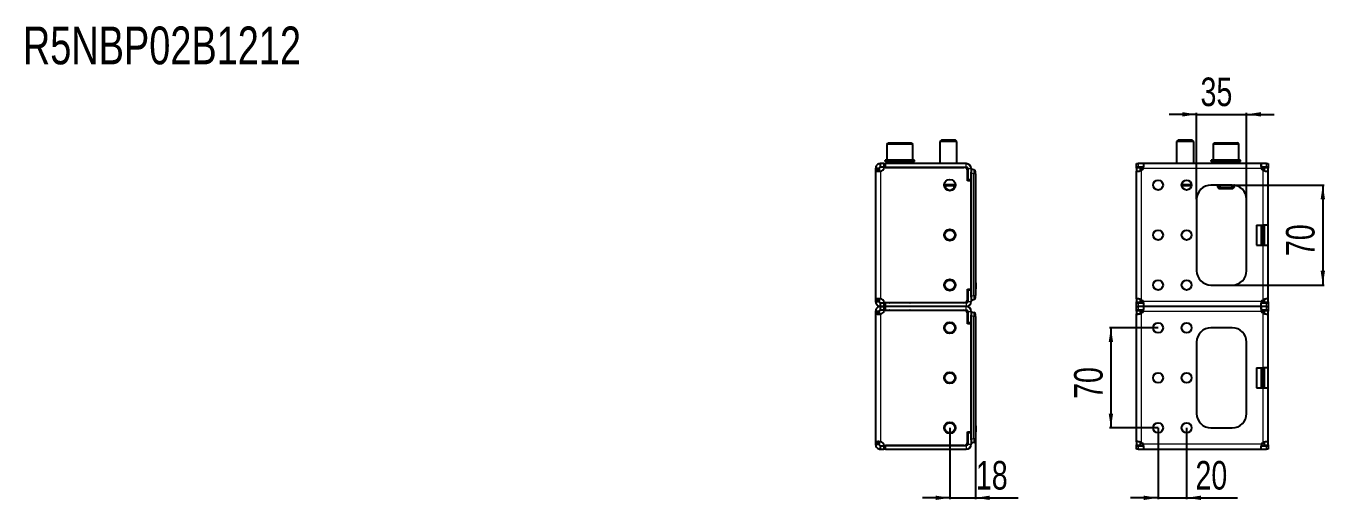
# Model space of a CAD drawing. Header units: millimetres. Extents: x 0 to 3822, y -962 to 586.
# Drawn here: x 1844 to 2754, y 254 to 586 of the extents above; entities that cross this region are included whole.
import ezdxf

# ---------------------------------------------------------------- set-up
doc = ezdxf.new("R2010")
doc.units = ezdxf.units.MM
doc.layers.add('FORMAT', color=7, linetype='Continuous')
doc.styles.add('SLDTEXTSTYLE0', font='TXT', dxfattribs={"width": 0.75})
doc.dimstyles.new('SLDDIMSTYLE0', dxfattribs={"dimtxt": 20, "dimasz": 10, "dimexe": 0, "dimexo": 0.0625, "dimgap": 5, "dimtad": 2, "dimdec": 1, "dimrnd": 1e-09, "dimzin": 12, "dimdsep": 46, "dimtxsty": 'SLDTEXTSTYLE0', "dimsah": 1, "dimcen": 0.09, "dimadec": 0, "dimazin": 3, "dimtfac": 1, "dimtofl": 0, "dimtmove": 0, "dimatfit": 3, "dimfxl": 0, "dimfrac": 2, "dimtolj": 1, "dimtzin": 12, "dimarcsym": 0})
doc.dimstyles.new('SLDDIMSTYLE1', dxfattribs={"dimtxt": 20, "dimasz": 10, "dimexe": 0, "dimexo": 0.0625, "dimgap": 5, "dimtad": 2, "dimdec": 1, "dimrnd": 1e-09, "dimzin": 12, "dimdsep": 46, "dimtxsty": 'SLDTEXTSTYLE0', "dimsah": 1, "dimcen": 0.09, "dimadec": 0, "dimazin": 3, "dimtfac": 1, "dimtmove": 0, "dimatfit": 0, "dimfxl": 0, "dimfrac": 2, "dimtolj": 1, "dimtzin": 12, "dimarcsym": 0})

# ---------------------------------------------------------------- blocks, each defined once
blk = doc.blocks.new('_D_4')
at = {"layer": 'FORMAT'}
for p, q in [((2490.89, 304.38), (2490.89, 254.38)), ((2508.89, 299.63), (2508.89, 254.38)), ((2490.89, 255.38), (2471.66, 255.38)), ((2490.89, 255.38), (2508.89, 255.38)), ((2508.89, 255.38), (2538.67, 255.38))]:
    blk.add_line(p, q, dxfattribs=at)
for points in [[(2490.89, 255.38), (2480.89, 256.92), (2480.89, 253.85)], [(2508.89, 255.38), (2518.89, 253.85), (2518.89, 256.92)]]:
    blk.add_solid(points, dxfattribs=at)
at = {"layer": 'FORMAT', "insert": (2509.11, 281.17), "char_height": 20, "attachment_point": 1, "style": 'SLDTEXTSTYLE0'}
blk.add_mtext('18', dxfattribs=at)
blk = doc.blocks.new('_D_7')
at = {"layer": 'FORMAT'}
for p, q in [((2688.68, 474.39), (2753.02, 474.39)), ((2752.02, 474.39), (2752.02, 404.39)), ((2688.68, 404.39), (2753.02, 404.39))]:
    blk.add_line(p, q, dxfattribs=at)
for points in [[(2752.02, 474.39), (2750.48, 464.39), (2753.56, 464.39)], [(2752.02, 404.39), (2753.56, 414.39), (2750.48, 414.39)]]:
    blk.add_solid(points, dxfattribs=at)
at = {"layer": 'FORMAT', "insert": (2726.24, 424.61), "char_height": 20, "attachment_point": 1, "rotation": 90, "style": 'SLDTEXTSTYLE0'}
blk.add_mtext('70', dxfattribs=at)
blk = doc.blocks.new('_D_8')
at = {"layer": 'FORMAT'}
for p, q in [((2663.67, 523.89), (2644.44, 523.89)), ((2663.67, 464.4), (2663.67, 524.89)), ((2663.67, 523.89), (2698.67, 523.89)), ((2698.67, 464.4), (2698.67, 524.89)), ((2698.67, 523.89), (2717.9, 523.89))]:
    blk.add_line(p, q, dxfattribs=at)
for points in [[(2663.67, 523.89), (2653.67, 525.43), (2653.67, 522.35)], [(2698.67, 523.89), (2708.67, 522.35), (2708.67, 525.43)]]:
    blk.add_solid(points, dxfattribs=at)
at = {"layer": 'FORMAT', "insert": (2666.39, 549.67), "char_height": 20, "attachment_point": 1, "style": 'SLDTEXTSTYLE0'}
blk.add_mtext('35', dxfattribs=at)
blk = doc.blocks.new('_D_9')
at = {"layer": 'FORMAT'}
for p, q in [((2636.67, 304.38), (2636.67, 254.38)), ((2656.67, 304.38), (2656.67, 254.38)), ((2636.67, 255.38), (2617.44, 255.38)), ((2636.67, 255.38), (2656.67, 255.38)), ((2656.67, 255.38), (2692.38, 255.38))]:
    blk.add_line(p, q, dxfattribs=at)
for points in [[(2636.67, 255.38), (2626.67, 256.92), (2626.67, 253.85)], [(2656.67, 255.38), (2666.67, 253.85), (2666.67, 256.92)]]:
    blk.add_solid(points, dxfattribs=at)
at = {"layer": 'FORMAT', "insert": (2662.83, 281.17), "char_height": 20, "attachment_point": 1, "style": 'SLDTEXTSTYLE0'}
blk.add_mtext('20', dxfattribs=at)
blk = doc.blocks.new('_D_10')
at = {"layer": 'FORMAT'}
for p, q in [((2636.66, 374.39), (2602.66, 374.39)), ((2603.66, 374.39), (2603.66, 304.39)), ((2636.66, 304.39), (2602.66, 304.39))]:
    blk.add_line(p, q, dxfattribs=at)
for points in [[(2603.66, 374.39), (2602.12, 364.39), (2605.2, 364.39)], [(2603.66, 304.39), (2605.2, 314.39), (2602.12, 314.39)]]:
    blk.add_solid(points, dxfattribs=at)
at = {"layer": 'FORMAT', "insert": (2577.88, 324.61), "char_height": 20, "attachment_point": 1, "rotation": 90, "style": 'SLDTEXTSTYLE0'}
blk.add_mtext('70', dxfattribs=at)

msp = doc.modelspace()

# ---------------------------------------------------------------- linework, layer by layer
at = {"color": 7, "linetype": 'Continuous', "lineweight": 25}
for p, q in [((2446.89, 502.89), (2446.89, 491.89)), ((2447.89, 503.89), (2463.89, 503.89)), ((2464.89, 491.89), (2464.89, 502.89)), ((2484.97, 505.89), (2483.89, 504.82)), ((2483.89, 504.82), (2483.89, 489.39)), ((2495.89, 504.82), (2483.89, 504.82)), ((2494.82, 505.89), (2484.97, 505.89)), ((2495.89, 504.82), (2494.82, 505.89)), ((2495.89, 489.39), (2495.89, 504.82)), ((2650.74, 505.89), (2649.67, 504.82)), ((2649.67, 504.82), (2649.67, 489.39)), ((2661.67, 504.82), (2649.67, 504.82)), ((2660.59, 505.89), (2650.74, 505.89)), ((2661.67, 504.82), (2660.59, 505.89)), ((2661.67, 489.39), (2661.67, 504.82)), ((2675.17, 502.89), (2675.17, 491.89)), ((2676.17, 503.89), (2683.98, 503.89)), ((2683.98, 503.89), (2692.17, 503.89)), ((2693.17, 491.89), (2693.17, 502.89)), ((2445.64, 491.89), (2445.64, 490.89)), ((2445.64, 491.89), (2445.65, 491.89)), ((2445.65, 491.89), (2445.65, 491.64)), ((2446.44, 491.89), (2445.65, 491.89)), ((2445.65, 490.89), (2445.65, 491.14)), ((2446.44, 491.89), (2446.54, 491.89)), ((2446.54, 491.89), (2446.54, 491.64)), ((2448.68, 491.89), (2446.54, 491.89)), ((2446.54, 490.89), (2446.54, 491.14)), ((2448.68, 491.89), (2448.86, 491.89)), ((2448.86, 491.89), (2448.86, 491.64)), ((2452.02, 491.89), (2448.86, 491.89)), ((2448.86, 490.89), (2448.86, 491.14)), ((2452.02, 491.89), (2452.25, 491.89)), ((2452.25, 491.89), (2452.25, 491.64)), ((2455.94, 491.89), (2452.25, 491.89)), ((2452.25, 490.89), (2452.25, 491.14)), ((2455.94, 491.89), (2456.03, 491.89)), ((2456.16, 491.89), (2456.19, 491.89)), ((2456.19, 491.89), (2456.19, 491.64)), ((2459.86, 491.89), (2456.19, 491.89)), ((2456.19, 490.89), (2456.19, 491.14)), ((2459.86, 491.89), (2460.09, 491.89)), ((2460.09, 491.89), (2460.09, 491.64)), ((2463.18, 491.89), (2460.09, 491.89)), ((2460.09, 490.89), (2460.09, 491.14)), ((2463.18, 491.89), (2463.35, 491.89)), ((2463.35, 491.89), (2463.35, 491.64)), ((2465.38, 491.89), (2463.35, 491.89)), ((2463.35, 490.89), (2463.35, 491.14)), ((2465.38, 491.89), (2465.47, 491.89)), ((2465.47, 491.89), (2465.47, 491.64)), ((2466.14, 491.89), (2465.47, 491.89)), ((2465.47, 490.89), (2465.47, 491.14)), ((2466.14, 490.89), (2466.14, 491.89)), ((2673.92, 491.89), (2673.92, 490.89)), ((2673.92, 491.89), (2673.92, 491.64)), ((2674.75, 491.89), (2673.92, 491.89)), ((2673.92, 491.89), (2673.92, 491.89)), ((2673.92, 490.89), (2673.92, 491.14)), ((2674.75, 491.89), (2674.85, 491.89)), ((2674.85, 491.89), (2674.85, 491.64)), ((2677.02, 491.89), (2674.85, 491.89)), ((2674.85, 490.89), (2674.85, 491.14)), ((2677.02, 491.89), (2677.2, 491.89)), ((2677.2, 491.89), (2677.2, 491.64)), ((2680.38, 491.89), (2677.2, 491.89)), ((2677.2, 490.89), (2677.2, 491.14)), ((2680.38, 491.89), (2680.61, 491.89)), ((2680.61, 491.89), (2680.61, 491.64)), ((2684.31, 491.89), (2680.61, 491.89)), ((2680.61, 490.89), (2680.61, 491.14)), ((2684.31, 491.89), (2684.39, 491.89)), ((2684.51, 491.89), (2684.56, 491.89)), ((2684.56, 491.89), (2684.56, 491.64)), ((2688.22, 491.89), (2684.56, 491.89)), ((2684.56, 490.89), (2684.56, 491.14)), ((2688.22, 491.89), (2688.45, 491.89)), ((2688.45, 491.89), (2688.45, 491.64)), ((2691.52, 491.89), (2688.45, 491.89)), ((2688.45, 490.89), (2688.45, 491.14)), ((2691.52, 491.89), (2691.69, 491.89)), ((2691.69, 491.89), (2691.69, 491.64)), ((2693.69, 491.89), (2691.69, 491.89)), ((2691.69, 490.89), (2691.69, 491.14)), ((2693.69, 491.89), (2693.78, 491.89)), ((2693.78, 491.89), (2693.78, 491.64)), ((2694.42, 491.89), (2693.78, 491.89)), ((2693.78, 490.89), (2693.78, 491.14)), ((2694.42, 490.89), (2694.42, 491.89)), ((2438.89, 485.89), (2438.89, 484.67)), ((2441.39, 485.89), (2438.89, 485.89)), ((2438.89, 484.67), (2438.89, 394.11)), ((2441.39, 484.67), (2438.89, 484.67)), ((2441.39, 485.89), (2441.39, 484.67)), ((2442.39, 486.89), (2442.39, 489.39)), ((2444.79, 489.39), (2442.39, 489.39)), ((2444.8, 486.89), (2442.39, 486.89)), ((2444.79, 489.39), (2444.79, 486.89)), ((2444.79, 489.39), (2445.79, 489.39)), ((2445.79, 486.89), (2444.79, 486.89)), ((2445.64, 490.89), (2445.65, 490.89)), ((2446.44, 490.89), (2445.65, 490.89)), ((2502.39, 489.39), (2445.79, 489.39)), ((2445.79, 486.89), (2502.39, 486.89)), ((2445.82, 486.79), (2500.79, 486.79)), ((2446.44, 490.89), (2446.54, 490.89)), ((2448.68, 490.89), (2446.54, 490.89)), ((2448.68, 490.89), (2448.86, 490.89)), ((2452.02, 490.89), (2448.86, 490.89)), ((2449.89, 490.89), (2449.89, 489.39)), ((2452.02, 490.89), (2452.25, 490.89)), ((2455.94, 490.89), (2452.25, 490.89)), ((2455.94, 490.89), (2456.12, 490.89)), ((2456.12, 490.89), (2456.19, 490.89)), ((2459.86, 490.89), (2456.19, 490.89)), ((2459.86, 490.89), (2460.09, 490.89)), ((2463.18, 490.89), (2460.09, 490.89)), ((2461.89, 489.39), (2461.89, 490.89)), ((2463.18, 490.89), (2463.35, 490.89)), ((2465.38, 490.89), (2463.35, 490.89)), ((2465.38, 490.89), (2465.47, 490.89)), ((2466.14, 490.89), (2465.47, 490.89)), ((2479.64, 486.89), (2479.64, 486.79)), ((2479.93, 486.89), (2479.93, 486.79)), ((2481.62, 486.89), (2481.62, 486.79)), ((2484.57, 486.89), (2484.57, 486.79)), ((2488.32, 486.89), (2488.32, 486.79)), ((2492.32, 486.89), (2492.32, 486.79)), ((2495.95, 486.89), (2495.95, 486.79)), ((2498.65, 486.89), (2498.65, 486.79)), ((2500.02, 486.89), (2500.02, 486.79)), ((2500.14, 486.79), (2500.14, 486.89)), ((2503.29, 477.29), (2503.29, 484.29)), ((2503.39, 485.89), (2503.39, 477.94)), ((2505.89, 485.89), (2505.89, 477.94)), ((2505.89, 485.64), (2506.09, 485.64)), ((2505.89, 395.92), (2505.89, 483.37)), ((2506.09, 485.64), (2507.78, 485.19)), ((2506.09, 396.54), (2506.09, 482.74)), ((2508.89, 482.29), (2508.89, 483.74)), ((2508.89, 482.29), (2508.89, 407.84)), ((2621.67, 486.89), (2621.67, 489.39)), ((2621.67, 489.39), (2622.78, 489.39)), ((2622.78, 486.89), (2621.67, 486.89)), ((2621.67, 486.89), (2621.67, 486.79)), ((2621.67, 486.79), (2624.17, 486.79)), ((2621.67, 486.18), (2621.67, 486.79)), ((2621.67, 486.18), (2621.67, 484.12)), ((2621.67, 394.67), (2621.67, 484.12)), ((2621.67, 484.12), (2622.76, 484.12)), ((2626.5, 489.39), (2622.78, 489.39)), ((2626.5, 486.89), (2622.78, 486.89)), ((2624.17, 486.79), (2624.17, 486.18)), ((2624.17, 486.18), (2624.17, 484.36)), ((2708.83, 489.39), (2626.5, 489.39)), ((2626.5, 489.39), (2626.5, 487.18)), ((2674.75, 490.89), (2673.92, 490.89)), ((2673.92, 490.89), (2673.92, 490.89)), ((2674.75, 490.89), (2674.85, 490.89)), ((2677.02, 490.89), (2674.85, 490.89)), ((2677.02, 490.89), (2677.2, 490.89)), ((2680.38, 490.89), (2677.2, 490.89)), ((2678.17, 490.89), (2678.17, 489.39)), ((2680.38, 490.89), (2680.61, 490.89)), ((2684.31, 490.89), (2680.61, 490.89)), ((2684.31, 490.89), (2684.46, 490.89)), ((2684.46, 490.89), (2684.56, 490.89)), ((2688.22, 490.89), (2684.56, 490.89)), ((2688.22, 490.89), (2688.45, 490.89)), ((2691.52, 490.89), (2688.45, 490.89)), ((2690.17, 489.39), (2690.17, 490.89)), ((2691.52, 490.89), (2691.69, 490.89)), ((2693.69, 490.89), (2691.69, 490.89)), ((2693.69, 490.89), (2693.78, 490.89)), ((2694.42, 490.89), (2693.78, 490.89)), ((2708.83, 489.39), (2708.83, 486.89)), ((2712.56, 489.39), (2708.83, 489.39)), ((2712.56, 486.89), (2708.83, 486.89)), ((2711.17, 486.79), (2713.67, 486.79)), ((2711.17, 486.18), (2711.17, 486.79)), ((2711.17, 484.34), (2711.17, 486.18)), ((2712.56, 489.39), (2713.67, 489.39)), ((2713.67, 486.89), (2712.56, 486.89)), ((2713.67, 489.39), (2713.67, 486.89)), ((2713.67, 486.79), (2713.67, 486.89)), ((2713.67, 486.79), (2713.67, 486.18)), ((2713.67, 484.12), (2713.67, 486.18)), ((2713.67, 446.39), (2713.67, 484.12)), ((2494.86, 473.89), (2486.92, 473.89)), ((2503.29, 478.87), (2503.39, 478.66)), ((2505.89, 477.29), (2503.29, 477.29)), ((2505.89, 477.94), (2503.39, 477.94)), ((2505.89, 477.29), (2505.89, 401.49)), ((2660.13, 473.89), (2653.2, 473.89)), ((2688.67, 474.39), (2673.67, 474.39)), ((2675.34, 474.29), (2675.32, 474.29)), ((2675.34, 474.29), (2675.34, 474.29)), ((2675.44, 474.29), (2675.34, 474.29)), ((2675.44, 474.39), (2675.44, 474.29)), ((2678.69, 474.29), (2675.44, 474.29)), ((2678.17, 474.29), (2678.17, 472.97)), ((2678.17, 472.97), (2679.24, 471.89)), ((2678.17, 472.97), (2684.03, 472.97)), ((2678.69, 474.29), (2680.59, 474.29)), ((2681.14, 474.29), (2680.59, 474.29)), ((2687.19, 474.29), (2681.14, 474.29)), ((2684.03, 472.97), (2690.17, 472.97)), ((2687.74, 474.29), (2687.19, 474.29)), ((2687.74, 474.29), (2689.64, 474.29)), ((2689.09, 471.89), (2690.17, 472.97)), ((2690.08, 474.29), (2689.64, 474.29)), ((2690.17, 472.97), (2690.17, 474.28)), ((2663.67, 464.39), (2663.67, 414.39)), ((2679.24, 471.89), (2684.05, 471.89)), ((2684.05, 471.89), (2689.09, 471.89)), ((2698.67, 414.39), (2698.67, 464.39)), ((2705.67, 446.39), (2710.17, 446.39)), ((2705.67, 446.39), (2705.67, 432.39)), ((2713.67, 446.39), (2710.17, 446.39)), ((2711.17, 432.39), (2711.17, 446.39)), ((2713.67, 432.39), (2713.67, 446.39)), ((2705.67, 432.39), (2710.17, 432.39)), ((2710.17, 432.39), (2713.67, 432.39)), ((2713.67, 394.67), (2713.67, 432.39)), ((2503.29, 401.49), (2505.89, 401.49)), ((2503.29, 394.49), (2503.29, 401.49)), ((2503.29, 400.41), (2503.39, 400.63)), ((2503.39, 400.84), (2503.39, 392.89)), ((2505.89, 400.84), (2503.39, 400.84)), ((2505.89, 400.84), (2505.89, 392.89)), ((2508.89, 407.84), (2508.89, 399.64)), ((2509.09, 405.9), (2508.89, 405.9)), ((2509.09, 405.86), (2508.89, 405.86)), ((2509.09, 405.84), (2508.89, 405.84)), ((2509.09, 401.64), (2508.89, 401.64)), ((2509.09, 401.59), (2508.89, 401.59)), ((2509.09, 405.4), (2509.09, 402.08)), ((2673.67, 404.39), (2688.67, 404.39)), ((2438.89, 394.11), (2441.39, 394.11)), ((2438.89, 394.11), (2438.89, 392.89)), ((2438.89, 392.89), (2441.39, 392.89)), ((2441.39, 394.11), (2441.39, 392.89)), ((2442.39, 389.39), (2442.39, 391.89)), ((2442.39, 391.89), (2444.79, 391.89)), ((2444.79, 391.89), (2444.79, 389.39)), ((2444.79, 391.89), (2445.79, 391.89)), ((2502.39, 391.89), (2445.79, 391.89)), ((2500.79, 391.99), (2445.82, 391.99)), ((2506.09, 393.64), (2505.89, 393.64)), ((2507.78, 394.09), (2506.09, 393.64)), ((2508.89, 399.64), (2508.89, 396.99)), ((2508.89, 395.54), (2508.89, 396.99)), ((2621.67, 394.67), (2621.67, 392.6)), ((2621.67, 391.99), (2621.67, 392.6)), ((2624.17, 391.99), (2621.67, 391.99)), ((2621.67, 391.99), (2621.67, 391.89)), ((2621.67, 389.39), (2621.67, 391.89)), ((2621.67, 391.89), (2622.78, 391.89)), ((2622.78, 391.89), (2626.5, 391.89)), ((2624.17, 394.44), (2624.17, 392.6)), ((2624.17, 392.6), (2624.17, 391.99)), ((2626.5, 391.89), (2626.5, 389.39)), ((2708.83, 391.89), (2712.56, 391.89)), ((2708.83, 389.39), (2708.83, 391.61)), ((2711.17, 392.6), (2711.17, 394.42)), ((2711.17, 391.99), (2711.17, 392.6)), ((2713.67, 391.99), (2711.17, 391.99)), ((2712.56, 391.89), (2713.67, 391.89)), ((2713.67, 394.67), (2712.57, 394.67)), ((2713.67, 392.6), (2713.67, 394.67)), ((2713.67, 392.6), (2713.67, 391.99)), ((2713.67, 391.89), (2713.67, 391.99)), ((2713.67, 391.89), (2713.67, 389.39)), ((2438.89, 385.89), (2438.89, 384.67)), ((2441.39, 385.89), (2438.89, 385.89)), ((2438.89, 384.67), (2438.89, 294.11)), ((2441.39, 384.67), (2438.89, 384.67)), ((2441.39, 385.89), (2441.39, 384.67)), ((2442.39, 386.89), (2442.39, 389.39)), ((2444.8, 389.39), (2442.39, 389.39)), ((2442.39, 389.39), (2444.79, 389.39)), ((2444.79, 386.89), (2442.39, 386.89)), ((2444.79, 389.39), (2444.79, 386.89)), ((2444.79, 389.39), (2445.79, 389.39)), ((2445.79, 386.89), (2444.79, 386.89)), ((2502.39, 389.39), (2445.79, 389.39)), ((2445.79, 386.89), (2502.39, 386.89)), ((2445.82, 386.79), (2500.79, 386.79)), ((2503.29, 377.29), (2503.29, 384.29)), ((2503.39, 385.89), (2503.39, 377.94)), ((2505.89, 385.89), (2505.89, 377.94)), ((2505.89, 385.64), (2506.09, 385.64)), ((2505.89, 295.92), (2505.89, 383.37)), ((2506.09, 385.64), (2507.78, 385.19)), ((2506.09, 296.54), (2506.09, 382.74)), ((2508.89, 382.29), (2508.89, 383.74)), ((2508.89, 382.29), (2508.89, 307.84)), ((2621.67, 386.89), (2621.67, 389.39)), ((2621.67, 389.39), (2622.78, 389.39)), ((2622.78, 386.89), (2621.67, 386.89)), ((2621.67, 386.89), (2621.67, 386.79)), ((2621.67, 386.79), (2624.17, 386.79)), ((2621.67, 386.18), (2621.67, 386.79)), ((2621.67, 386.18), (2621.67, 384.12)), ((2621.67, 294.67), (2621.67, 384.12)), ((2621.67, 384.12), (2622.76, 384.12)), ((2626.5, 389.39), (2622.78, 389.39)), ((2626.5, 386.89), (2622.78, 386.89)), ((2624.17, 386.79), (2624.17, 386.18)), ((2624.17, 386.18), (2624.17, 384.36)), ((2708.83, 389.39), (2626.5, 389.39)), ((2626.5, 389.39), (2626.5, 387.18)), ((2708.83, 389.39), (2708.83, 386.89)), ((2712.56, 389.39), (2708.83, 389.39)), ((2712.56, 386.89), (2708.83, 386.89)), ((2711.17, 386.79), (2713.67, 386.79)), ((2711.17, 386.18), (2711.17, 386.79)), ((2711.17, 384.34), (2711.17, 386.18)), ((2712.56, 389.39), (2713.67, 389.39)), ((2713.67, 386.89), (2712.56, 386.89)), ((2713.67, 389.39), (2713.67, 386.89)), ((2713.67, 386.79), (2713.67, 386.89)), ((2713.67, 386.79), (2713.67, 386.18)), ((2713.67, 384.12), (2713.67, 386.18)), ((2713.67, 346.39), (2713.67, 384.12)), ((2503.29, 378.87), (2503.39, 378.66)), ((2505.89, 377.29), (2503.29, 377.29)), ((2505.89, 377.94), (2503.39, 377.94)), ((2505.89, 377.29), (2505.89, 301.49)), ((2688.67, 374.39), (2673.67, 374.39)), ((2663.67, 364.39), (2663.67, 314.39)), ((2698.67, 314.39), (2698.67, 364.39)), ((2705.67, 346.39), (2710.17, 346.39)), ((2705.67, 346.39), (2705.67, 332.39)), ((2713.67, 346.39), (2710.17, 346.39)), ((2711.17, 332.39), (2711.17, 346.39)), ((2713.67, 332.39), (2713.67, 346.39)), ((2705.67, 332.39), (2710.17, 332.39)), ((2710.17, 332.39), (2713.67, 332.39)), ((2713.67, 294.67), (2713.67, 332.39)), ((2503.29, 301.49), (2505.89, 301.49)), ((2503.29, 294.49), (2503.29, 301.49)), ((2503.29, 300.41), (2503.39, 300.63)), ((2503.39, 300.84), (2503.39, 292.89)), ((2505.89, 300.84), (2503.39, 300.84)), ((2505.89, 300.84), (2505.89, 292.89)), ((2508.89, 307.84), (2508.89, 299.64)), ((2509.09, 305.9), (2508.89, 305.9)), ((2509.09, 305.86), (2508.89, 305.86)), ((2509.09, 305.84), (2508.89, 305.84)), ((2509.09, 301.64), (2508.89, 301.64)), ((2509.09, 301.59), (2508.89, 301.59)), ((2509.09, 305.4), (2509.09, 302.08)), ((2673.67, 304.39), (2688.67, 304.39)), ((2438.89, 294.11), (2441.39, 294.11)), ((2438.89, 294.11), (2438.89, 292.89)), ((2438.89, 292.89), (2441.39, 292.89)), ((2441.39, 294.11), (2441.39, 292.89)), ((2442.39, 289.39), (2442.39, 291.89)), ((2442.39, 291.89), (2444.79, 291.89)), ((2444.79, 291.89), (2444.79, 289.39)), ((2444.79, 291.89), (2445.79, 291.89)), ((2502.39, 291.89), (2445.79, 291.89)), ((2500.79, 291.99), (2445.82, 291.99)), ((2506.09, 293.64), (2505.89, 293.64)), ((2507.78, 294.09), (2506.09, 293.64)), ((2508.89, 299.64), (2508.89, 296.99)), ((2508.89, 295.54), (2508.89, 296.99)), ((2621.67, 294.67), (2621.67, 292.6)), ((2621.67, 291.99), (2621.67, 292.6)), ((2624.17, 291.99), (2621.67, 291.99)), ((2621.67, 291.99), (2621.67, 291.89)), ((2621.67, 289.39), (2621.67, 291.89)), ((2621.67, 291.89), (2622.78, 291.89)), ((2622.78, 291.89), (2626.5, 291.89)), ((2624.17, 294.44), (2624.17, 292.6)), ((2624.17, 292.6), (2624.17, 291.99)), ((2626.5, 291.89), (2626.5, 289.39)), ((2708.83, 291.89), (2712.56, 291.89)), ((2708.83, 289.39), (2708.83, 291.61)), ((2711.17, 292.6), (2711.17, 294.42)), ((2711.17, 291.99), (2711.17, 292.6)), ((2713.67, 291.99), (2711.17, 291.99)), ((2712.56, 291.89), (2713.67, 291.89)), ((2713.67, 294.67), (2712.57, 294.67)), ((2713.67, 292.6), (2713.67, 294.67)), ((2713.67, 292.6), (2713.67, 291.99)), ((2713.67, 291.89), (2713.67, 291.99)), ((2713.67, 291.89), (2713.67, 289.39)), ((2442.39, 289.39), (2444.79, 289.39)), ((2445.79, 289.39), (2444.79, 289.39)), ((2445.79, 289.39), (2502.39, 289.39)), ((2622.78, 289.39), (2621.67, 289.39)), ((2622.78, 289.39), (2626.5, 289.39)), ((2626.5, 289.39), (2708.83, 289.39)), ((2708.83, 289.39), (2712.56, 289.39)), ((2713.67, 289.39), (2712.56, 289.39))]:
    msp.add_line(p, q, dxfattribs=at)
at = {"color": 8, "linetype": 'Continuous', "lineweight": 18}
for p, q in [((2464.89, 502.89), (2446.89, 502.89)), ((2683.96, 502.89), (2675.17, 502.89)), ((2693.17, 502.89), (2683.96, 502.89)), ((2442.39, 484.12), (2442.39, 394.67)), ((2445.79, 489.39), (2445.79, 486.89)), ((2502.39, 486.89), (2502.39, 489.39)), ((2503.39, 485.89), (2505.89, 485.89)), ((2507.78, 482.29), (2506.09, 482.74)), ((2507.78, 396.99), (2507.78, 482.29)), ((2508.89, 482.29), (2507.78, 482.29)), ((2624.17, 486.18), (2621.67, 486.18)), ((2622.78, 489.39), (2622.78, 486.89)), ((2624.17, 485.89), (2626.25, 485.89)), ((2625.17, 394.11), (2625.17, 484.67)), ((2709.08, 485.89), (2626.25, 485.89)), ((2709.08, 485.89), (2711.17, 485.89)), ((2710.17, 446.39), (2710.17, 484.67)), ((2713.67, 486.18), (2711.17, 486.18)), ((2712.56, 486.89), (2712.56, 489.39)), ((2486.92, 474.89), (2494.86, 474.89)), ((2505.69, 477.29), (2505.69, 477.94)), ((2653.2, 474.89), (2660.13, 474.89)), ((2680.59, 474.39), (2680.59, 474.29)), ((2681.14, 474.39), (2681.14, 474.29)), ((2687.19, 474.39), (2687.19, 474.29)), ((2687.74, 474.39), (2687.74, 474.29)), ((2708.97, 432.39), (2708.97, 446.39)), ((2709.17, 446.39), (2709.17, 432.39)), ((2709.28, 432.39), (2709.28, 446.39)), ((2709.48, 446.39), (2709.48, 432.39)), ((2710.36, 432.39), (2710.36, 446.39)), ((2710.56, 446.39), (2710.56, 432.39)), ((2710.66, 432.39), (2710.66, 446.39)), ((2710.86, 446.39), (2710.86, 432.39)), ((2710.17, 394.11), (2710.17, 432.39)), ((2505.69, 400.84), (2505.69, 401.49)), ((2509.09, 405.4), (2508.89, 405.4)), ((2509.09, 402.08), (2508.89, 402.08)), ((2445.79, 391.89), (2445.79, 389.39)), ((2502.39, 391.89), (2502.39, 389.39)), ((2503.39, 392.89), (2505.89, 392.89)), ((2506.09, 396.54), (2507.78, 396.99)), ((2507.78, 396.99), (2508.89, 396.99)), ((2621.67, 392.6), (2624.17, 392.6)), ((2622.78, 391.89), (2622.78, 389.39)), ((2626.25, 392.89), (2624.17, 392.89)), ((2709.08, 392.89), (2626.25, 392.89)), ((2711.17, 392.89), (2709.08, 392.89)), ((2711.17, 392.6), (2713.67, 392.6)), ((2712.56, 389.39), (2712.56, 391.89)), ((2442.39, 384.12), (2442.39, 294.67)), ((2445.79, 389.39), (2445.79, 386.89)), ((2502.39, 386.89), (2502.39, 389.39)), ((2503.39, 385.89), (2505.89, 385.89)), ((2507.78, 382.29), (2506.09, 382.74)), ((2507.78, 296.99), (2507.78, 382.29)), ((2508.89, 382.29), (2507.78, 382.29)), ((2624.17, 386.18), (2621.67, 386.18)), ((2622.78, 389.39), (2622.78, 386.89)), ((2624.17, 385.89), (2626.25, 385.89)), ((2625.17, 294.11), (2625.17, 384.67)), ((2709.08, 385.89), (2626.25, 385.89)), ((2709.08, 385.89), (2711.17, 385.89)), ((2710.17, 346.39), (2710.17, 384.67)), ((2713.67, 386.18), (2711.17, 386.18)), ((2712.56, 386.89), (2712.56, 389.39)), ((2505.69, 377.29), (2505.69, 377.94)), ((2708.97, 332.39), (2708.97, 346.39)), ((2709.17, 346.39), (2709.17, 332.39)), ((2709.28, 332.39), (2709.28, 346.39)), ((2709.48, 346.39), (2709.48, 332.39)), ((2710.36, 332.39), (2710.36, 346.39)), ((2710.56, 346.39), (2710.56, 332.39)), ((2710.66, 332.39), (2710.66, 346.39)), ((2710.86, 346.39), (2710.86, 332.39)), ((2710.17, 294.11), (2710.17, 332.39)), ((2505.69, 300.84), (2505.69, 301.49)), ((2509.09, 305.4), (2508.89, 305.4)), ((2509.09, 302.08), (2508.89, 302.08)), ((2445.79, 291.89), (2445.79, 289.39)), ((2502.39, 291.89), (2502.39, 289.39)), ((2503.39, 292.89), (2505.89, 292.89)), ((2506.09, 296.54), (2507.78, 296.99)), ((2507.78, 296.99), (2508.89, 296.99)), ((2621.67, 292.6), (2624.17, 292.6)), ((2622.78, 291.89), (2622.78, 289.39)), ((2626.25, 292.89), (2624.17, 292.89)), ((2709.08, 292.89), (2626.25, 292.89)), ((2711.17, 292.89), (2709.08, 292.89)), ((2711.17, 292.6), (2713.67, 292.6)), ((2712.56, 289.39), (2712.56, 291.89))]:
    msp.add_line(p, q, dxfattribs=at)
at = {"color": 7, "linetype": 'Continuous', "lineweight": 25}
for centre, radius in [((2490.89, 474.39), 4), ((2636.67, 474.39), 3.5), ((2656.67, 474.39), 3.5), ((2490.89, 439.39), 4), ((2490.89, 439.39), 3.5), ((2636.67, 439.39), 3.5), ((2656.67, 439.39), 3.5), ((2490.89, 404.39), 4), ((2490.89, 404.39), 3.5), ((2636.67, 404.39), 3.5), ((2656.67, 404.39), 3.5), ((2490.89, 374.39), 4), ((2490.89, 374.39), 3.5), ((2636.67, 374.39), 3.5), ((2656.67, 374.39), 3.5), ((2490.89, 339.39), 4), ((2490.89, 339.39), 3.5), ((2636.67, 339.39), 3.5), ((2656.67, 339.39), 3.5), ((2490.89, 304.39), 4), ((2490.89, 304.39), 3.5), ((2636.67, 304.39), 3.5), ((2656.67, 304.39), 3.5)]:
    msp.add_circle(centre, radius, dxfattribs=at)
for centre, radius, start, end in [((2447.89, 502.89), 1, 90, 180), ((2463.89, 502.89), 1, 0, 90), ((2676.17, 502.89), 1, 90, 180), ((2692.17, 502.89), 1, 0, 90), ((2441.67, 487.54), 3.5, 281.89481, 337.11462), ((2445.82, 485.79), 1, 90, 157.11462), ((2448.54, 486.54), 0.35, 45.58469, 90), ((2463.24, 486.54), 0.35, 90, 134.41531), ((2500.79, 484.29), 2.5, 360, 90), ((2502.39, 485.89), 3.5, 360, 90), ((2502.39, 485.89), 1, 360, 90), ((2507.39, 483.74), 1.5, 0, 75), ((2623.17, 487.54), 3.5, 304.8499, 331.87293), ((2712.17, 487.54), 3.5, 208.12707, 235.1501), ((2490.89, 474.39), 3.5, 188.21321, 351.78679), ((2673.67, 464.39), 10, 90, 180), ((2688.67, 464.39), 10, 0, 90), ((2673.67, 414.39), 10, 180, 270), ((2688.67, 414.39), 10, 270, 0), ((2441.67, 391.24), 3.5, 22.88538, 78.10519), ((2445.82, 392.99), 1, 202.88538, 270), ((2448.54, 392.24), 0.35, 270, 314.41531), ((2463.24, 392.24), 0.35, 225.58469, 270), ((2500.79, 394.49), 2.5, 270, 0), ((2502.39, 392.89), 3.5, 270, 0), ((2502.39, 392.89), 1, 270, 0), ((2507.39, 395.54), 1.5, 285, 0), ((2623.17, 391.24), 3.5, 28.12707, 55.1501), ((2712.17, 391.24), 3.5, 124.8499, 151.87293), ((2441.67, 387.54), 3.5, 281.89481, 337.11462), ((2445.82, 385.79), 1, 90, 157.11462), ((2448.54, 386.54), 0.35, 45.58469, 90), ((2463.24, 386.54), 0.35, 90, 134.41531), ((2500.79, 384.29), 2.5, 360, 90), ((2502.39, 385.89), 3.5, 360, 90), ((2502.39, 385.89), 1, 360, 90), ((2507.39, 383.74), 1.5, 0, 75), ((2623.17, 387.54), 3.5, 304.8499, 331.87293), ((2712.17, 387.54), 3.5, 208.12707, 235.1501), ((2673.67, 364.39), 10, 90, 180), ((2688.67, 364.39), 10, 0, 90), ((2673.67, 314.39), 10, 180, 270), ((2688.67, 314.39), 10, 270, 0), ((2441.67, 291.24), 3.5, 22.88538, 78.10519), ((2445.82, 292.99), 1, 202.88538, 270), ((2448.54, 292.24), 0.35, 270, 314.41531), ((2463.24, 292.24), 0.35, 225.58469, 270), ((2500.79, 294.49), 2.5, 270, 0), ((2502.39, 292.89), 3.5, 270, 0), ((2502.39, 292.89), 1, 270, 0), ((2507.39, 295.54), 1.5, 285, 0), ((2623.17, 291.24), 3.5, 28.12707, 55.1501), ((2712.17, 291.24), 3.5, 124.8499, 151.87293)]:
    msp.add_arc(centre, radius, start, end, dxfattribs=at)
for centre, major_axis, start_param, end_param in [((2494.5, 485.64), (11.57, -3.1), 0.067037, 0.253072), ((2494.5, 393.64), (11.57, 3.1), 6.030113, 6.216148), ((2494.5, 385.64), (11.57, -3.1), 0.067037, 0.253072), ((2494.5, 293.64), (11.57, 3.1), 6.030113, 6.216148)]:
    msp.add_ellipse(centre, major_axis=major_axis, ratio=0.250563, start_param=start_param, end_param=end_param, dxfattribs=at)
at = {"color": 8, "linetype": 'Continuous', "lineweight": 18}
for centre, major_axis, start_param, end_param in [((2507.39, 482.19), (0.38, 3), 4.762686, 6.266445), ((2507.39, 397.1), (-0.38, 3), 3.158333, 4.662092), ((2507.39, 382.19), (0.38, 3), 4.762686, 6.266445), ((2507.39, 297.1), (-0.38, 3), 3.158333, 4.662092)]:
    msp.add_ellipse(centre, major_axis=major_axis, ratio=0.123038, start_param=start_param, end_param=end_param, dxfattribs=at)
at = {"color": 7, "linetype": 'Continuous', "lineweight": 25}
for points, knots in [([(2445.65, 491.64), (2445.64, 491.68), (2445.64, 491.75), (2445.64, 491.83), (2445.64, 491.87), (2445.64, 491.89)], [0, 0, 0, 0, 0.499981, 0.749988, 1, 1, 1, 1]), ([(2445.64, 490.89), (2445.64, 490.91), (2445.64, 490.95), (2445.64, 491.04), (2445.64, 491.1), (2445.65, 491.14)], [0, 0, 0, 0, 0.25014, 0.50028, 1, 1, 1, 1]), ([(2446.54, 491.64), (2446.52, 491.68), (2446.5, 491.75), (2446.47, 491.83), (2446.45, 491.87), (2446.44, 491.89)], [0, 0, 0, 0, 0.499981, 0.749988, 1, 1, 1, 1]), ([(2446.44, 490.89), (2446.45, 490.91), (2446.47, 490.95), (2446.5, 491.04), (2446.52, 491.1), (2446.54, 491.14)], [0, 0, 0, 0, 0.25014, 0.50028, 1, 1, 1, 1]), ([(2448.86, 491.64), (2448.83, 491.68), (2448.78, 491.75), (2448.72, 491.83), (2448.69, 491.87), (2448.68, 491.89)], [0, 0, 0, 0, 0.499981, 0.749988, 1, 1, 1, 1]), ([(2448.68, 490.89), (2448.69, 490.91), (2448.72, 490.95), (2448.78, 491.04), (2448.83, 491.1), (2448.86, 491.14)], [0, 0, 0, 0, 0.25014, 0.50028, 1, 1, 1, 1]), ([(2452.25, 491.64), (2452.21, 491.68), (2452.15, 491.75), (2452.07, 491.83), (2452.04, 491.87), (2452.02, 491.89)], [0, 0, 0, 0, 0.499981, 0.749988, 1, 1, 1, 1]), ([(2452.02, 490.89), (2452.04, 490.91), (2452.07, 490.95), (2452.15, 491.04), (2452.21, 491.1), (2452.25, 491.14)], [0, 0, 0, 0, 0.2501401, 0.5002802, 1, 1, 1, 1]), ([(2456.19, 491.64), (2456.15, 491.68), (2456.09, 491.75), (2456.01, 491.83), (2455.96, 491.87), (2455.94, 491.89)], [0, 0, 0, 0, 0.4999808, 0.7499881, 1, 1, 1, 1]), ([(2455.94, 490.89), (2455.96, 490.91), (2456.01, 490.95), (2456.09, 491.04), (2456.15, 491.1), (2456.19, 491.14)], [0, 0, 0, 0, 0.2501401, 0.5002802, 1, 1, 1, 1]), ([(2456.19, 491.64), (2456.18, 491.71), (2456.15, 491.84), (2456.13, 491.88), (2456.12, 491.89)], [0, 0, 0, 0, 0.561794, 1, 1, 1, 1]), ([(2456.19, 491.14), (2456.18, 491.07), (2456.15, 490.94), (2456.13, 490.91), (2456.12, 490.89)], [0, 0, 0, 0, 0.561794, 1, 1, 1, 1]), ([(2460.09, 491.64), (2460.05, 491.68), (2460, 491.75), (2459.92, 491.83), (2459.88, 491.87), (2459.86, 491.89)], [0, 0, 0, 0, 0.499981, 0.749988, 1, 1, 1, 1]), ([(2459.86, 490.89), (2459.88, 490.91), (2459.92, 490.95), (2460, 491.04), (2460.05, 491.1), (2460.09, 491.14)], [0, 0, 0, 0, 0.25014, 0.50028, 1, 1, 1, 1]), ([(2463.35, 491.64), (2463.32, 491.68), (2463.28, 491.75), (2463.22, 491.83), (2463.19, 491.87), (2463.18, 491.89)], [0, 0, 0, 0, 0.499981, 0.749988, 1, 1, 1, 1]), ([(2463.18, 490.89), (2463.19, 490.91), (2463.22, 490.95), (2463.28, 491.04), (2463.32, 491.1), (2463.35, 491.14)], [0, 0, 0, 0, 0.25014, 0.50028, 1, 1, 1, 1]), ([(2465.47, 491.64), (2465.46, 491.68), (2465.43, 491.75), (2465.4, 491.83), (2465.39, 491.87), (2465.38, 491.89)], [0, 0, 0, 0, 0.499981, 0.749988, 1, 1, 1, 1]), ([(2465.38, 490.89), (2465.39, 490.91), (2465.4, 490.95), (2465.43, 491.04), (2465.46, 491.1), (2465.47, 491.14)], [0, 0, 0, 0, 0.25014, 0.50028, 1, 1, 1, 1]), ([(2673.92, 491.64), (2673.92, 491.68), (2673.92, 491.75), (2673.92, 491.83), (2673.92, 491.87), (2673.92, 491.89)], [0, 0, 0, 0, 0.499981, 0.749988, 1, 1, 1, 1]), ([(2673.92, 490.89), (2673.92, 490.91), (2673.92, 490.95), (2673.92, 491.04), (2673.92, 491.1), (2673.92, 491.14)], [0, 0, 0, 0, 0.25014, 0.50028, 1, 1, 1, 1]), ([(2674.85, 491.64), (2674.84, 491.68), (2674.81, 491.75), (2674.78, 491.83), (2674.76, 491.87), (2674.75, 491.89)], [0, 0, 0, 0, 0.499981, 0.749988, 1, 1, 1, 1]), ([(2674.75, 490.89), (2674.76, 490.91), (2674.78, 490.95), (2674.81, 491.04), (2674.84, 491.1), (2674.85, 491.14)], [0, 0, 0, 0, 0.2501401, 0.5002802, 1, 1, 1, 1]), ([(2677.2, 491.64), (2677.17, 491.68), (2677.13, 491.75), (2677.07, 491.83), (2677.04, 491.87), (2677.02, 491.89)], [0, 0, 0, 0, 0.499981, 0.749988, 1, 1, 1, 1]), ([(2677.02, 490.89), (2677.04, 490.91), (2677.07, 490.95), (2677.13, 491.04), (2677.17, 491.1), (2677.2, 491.14)], [0, 0, 0, 0, 0.25014, 0.50028, 1, 1, 1, 1]), ([(2680.61, 491.64), (2680.57, 491.68), (2680.51, 491.75), (2680.44, 491.83), (2680.4, 491.87), (2680.38, 491.89)], [0, 0, 0, 0, 0.499981, 0.749988, 1, 1, 1, 1]), ([(2680.38, 490.89), (2680.4, 490.91), (2680.44, 490.95), (2680.51, 491.04), (2680.57, 491.1), (2680.61, 491.14)], [0, 0, 0, 0, 0.25014, 0.50028, 1, 1, 1, 1]), ([(2684.56, 491.64), (2684.52, 491.68), (2684.46, 491.75), (2684.37, 491.83), (2684.33, 491.87), (2684.31, 491.89)], [0, 0, 0, 0, 0.499981, 0.749988, 1, 1, 1, 1]), ([(2684.31, 490.89), (2684.33, 490.91), (2684.37, 490.95), (2684.46, 491.04), (2684.52, 491.1), (2684.56, 491.14)], [0, 0, 0, 0, 0.25014, 0.50028, 1, 1, 1, 1]), ([(2684.56, 491.64), (2684.54, 491.71), (2684.51, 491.84), (2684.48, 491.88), (2684.46, 491.89)], [0, 0, 0, 0, 0.561794, 1, 1, 1, 1]), ([(2684.56, 491.14), (2684.54, 491.07), (2684.51, 490.94), (2684.48, 490.91), (2684.46, 490.89)], [0, 0, 0, 0, 0.561794, 1, 1, 1, 1]), ([(2688.45, 491.64), (2688.41, 491.68), (2688.36, 491.75), (2688.28, 491.83), (2688.24, 491.87), (2688.22, 491.89)], [0, 0, 0, 0, 0.499981, 0.749988, 1, 1, 1, 1]), ([(2688.22, 490.89), (2688.24, 490.91), (2688.28, 490.95), (2688.36, 491.04), (2688.41, 491.1), (2688.45, 491.14)], [0, 0, 0, 0, 0.25014, 0.50028, 1, 1, 1, 1]), ([(2691.69, 491.64), (2691.66, 491.68), (2691.62, 491.75), (2691.56, 491.83), (2691.53, 491.87), (2691.52, 491.89)], [0, 0, 0, 0, 0.499981, 0.749988, 1, 1, 1, 1]), ([(2691.52, 490.89), (2691.53, 490.91), (2691.56, 490.95), (2691.62, 491.04), (2691.66, 491.1), (2691.69, 491.14)], [0, 0, 0, 0, 0.25014, 0.50028, 1, 1, 1, 1]), ([(2693.78, 491.64), (2693.77, 491.68), (2693.74, 491.75), (2693.71, 491.83), (2693.7, 491.87), (2693.69, 491.89)], [0, 0, 0, 0, 0.499981, 0.749988, 1, 1, 1, 1]), ([(2693.69, 490.89), (2693.7, 490.91), (2693.71, 490.95), (2693.74, 491.04), (2693.77, 491.1), (2693.78, 491.14)], [0, 0, 0, 0, 0.25014, 0.50028, 1, 1, 1, 1]), ([(2442.39, 489.39), (2442.1, 489.37), (2441.54, 489.33), (2440.64, 488.98), (2439.76, 488.31), (2439.03, 487.2), (2438.94, 486.34), (2438.89, 485.89)], [0, 0, 0, 0, 0.16069, 0.301312, 0.521951, 0.753573, 1, 1, 1, 1]), ([(2438.89, 484.67), (2438.94, 484.54), (2439.03, 484.33), (2439.6, 484.13), (2440.2, 484.06), (2440.83, 484.04), (2441.58, 484.06), (2442.11, 484.1), (2442.39, 484.12)], [0, 0, 0, 0, 0.254149, 0.448213, 0.574908, 0.708872, 0.850468, 1, 1, 1, 1]), ([(2442.39, 486.89), (2442.31, 486.89), (2442.15, 486.87), (2441.94, 486.79), (2441.78, 486.69), (2441.65, 486.57), (2441.54, 486.43), (2441.42, 486.19), (2441.4, 486.01), (2441.39, 485.89)], [0, 0, 0, 0, 0.1567865, 0.2908092, 0.4035006, 0.4972984, 0.6071328, 0.7261813, 1, 1, 1, 1]), ([(2441.39, 484.67), (2441.4, 484.55), (2441.43, 484.35), (2441.58, 484.14), (2441.71, 484.09), (2441.76, 484.08)], [0, 0, 0, 0, 0.488232, 0.819706, 1, 1, 1, 1]), ([(2479.9, 486.79), (2479.9, 486.8), (2479.89, 486.84), (2479.88, 486.87), (2479.88, 486.89)], [0, 0, 0, 0, 0.374848, 1, 1, 1, 1]), ([(2481.53, 486.79), (2481.53, 486.8), (2481.51, 486.84), (2481.49, 486.87), (2481.48, 486.89)], [0, 0, 0, 0, 0.374848, 1, 1, 1, 1]), ([(2484.44, 486.79), (2484.43, 486.8), (2484.4, 486.84), (2484.37, 486.87), (2484.36, 486.89)], [0, 0, 0, 0, 0.374848, 1, 1, 1, 1]), ([(2488.18, 486.79), (2488.16, 486.8), (2488.13, 486.84), (2488.1, 486.87), (2488.08, 486.89)], [0, 0, 0, 0, 0.374848, 1, 1, 1, 1]), ([(2492.17, 486.79), (2492.16, 486.8), (2492.13, 486.84), (2492.1, 486.87), (2492.08, 486.89)], [0, 0, 0, 0, 0.374848, 1, 1, 1, 1]), ([(2495.82, 486.79), (2495.81, 486.8), (2495.79, 486.84), (2495.76, 486.87), (2495.74, 486.89)], [0, 0, 0, 0, 0.374848, 1, 1, 1, 1]), ([(2498.57, 486.79), (2498.56, 486.8), (2498.55, 486.84), (2498.53, 486.87), (2498.52, 486.89)], [0, 0, 0, 0, 0.374848, 1, 1, 1, 1]), ([(2500, 486.79), (2499.99, 486.8), (2499.99, 486.84), (2499.98, 486.87), (2499.98, 486.89)], [0, 0, 0, 0, 0.374848, 1, 1, 1, 1]), ([(2621.67, 484.12), (2621.69, 484.1), (2621.74, 484.07), (2622.14, 484.06), (2622.85, 484.1), (2623.95, 484.31), (2624.75, 484.55), (2625.17, 484.67)], [0, 0, 0, 0, 0.17084, 0.319217, 0.548103, 0.767822, 1, 1, 1, 1]), ([(2626.25, 485.89), (2626.31, 486.15), (2626.41, 486.64), (2626.55, 487.46), (2626.65, 488.17), (2626.67, 488.74), (2626.65, 489.1), (2626.6, 489.34), (2626.53, 489.37), (2626.5, 489.39)], [0, 0, 0, 0, 0.144067, 0.271276, 0.474907, 0.597997, 0.726338, 0.860245, 1, 1, 1, 1]), ([(2708.83, 489.39), (2708.8, 489.37), (2708.75, 489.33), (2708.68, 488.98), (2708.66, 488.31), (2708.79, 487.2), (2708.98, 486.34), (2709.08, 485.89)], [0, 0, 0, 0, 0.16069, 0.301312, 0.521951, 0.753573, 1, 1, 1, 1]), ([(2710.17, 484.67), (2710.62, 484.54), (2711.43, 484.33), (2712.34, 484.13), (2712.93, 484.06), (2713.33, 484.04), (2713.61, 484.06), (2713.65, 484.1), (2713.67, 484.12)], [0, 0, 0, 0, 0.254149, 0.448213, 0.574908, 0.708872, 0.850468, 1, 1, 1, 1]), ([(2675.32, 474.29), (2675.27, 474.3), (2675.19, 474.3), (2675.05, 474.33), (2674.98, 474.38), (2674.96, 474.39)], [0, 0, 0, 0, 0.418107, 0.837733, 1, 1, 1, 1]), ([(2678.69, 474.29), (2678.62, 474.29), (2678.51, 474.3), (2678.44, 474.36), (2678.42, 474.39)], [0, 0, 0, 0, 0.594904, 1, 1, 1, 1]), ([(2509.09, 405.84), (2509.09, 405.83), (2509.09, 405.82), (2509.09, 405.7), (2509.09, 405.56), (2509.09, 405.45), (2509.09, 405.4)], [0, 0, 0, 0, 0.281303, 0.555629, 0.773878, 1, 1, 1, 1]), ([(2509.09, 402.08), (2509.09, 402.01), (2509.09, 401.89), (2509.09, 401.74), (2509.09, 401.65), (2509.09, 401.64), (2509.09, 401.64)], [0, 0, 0, 0, 0.285197, 0.560428, 0.777044, 1, 1, 1, 1]), ([(2442.39, 394.67), (2442.07, 394.68), (2441.48, 394.71), (2440.54, 394.72), (2439.67, 394.68), (2439.01, 394.47), (2438.93, 394.23), (2438.89, 394.11)], [0, 0, 0, 0, 0.17084, 0.319217, 0.548103, 0.767822, 1, 1, 1, 1]), ([(2438.89, 392.89), (2438.91, 392.63), (2438.94, 392.14), (2439.22, 391.32), (2439.68, 390.61), (2440.31, 390.05), (2440.93, 389.69), (2441.63, 389.44), (2442.13, 389.41), (2442.39, 389.39)], [0, 0, 0, 0, 0.144067, 0.271276, 0.474907, 0.597997, 0.726338, 0.860245, 1, 1, 1, 1]), ([(2441.92, 394.72), (2441.91, 394.72), (2441.85, 394.72), (2441.75, 394.71), (2441.62, 394.66), (2441.52, 394.57), (2441.41, 394.4), (2441.4, 394.23), (2441.39, 394.11)], [0, 0, 0, 0, 0.010499, 0.167595, 0.301027, 0.450649, 0.615637, 1, 1, 1, 1]), ([(2441.39, 392.89), (2441.41, 392.75), (2441.43, 392.56), (2441.55, 392.34), (2441.66, 392.2), (2441.8, 392.08), (2441.98, 391.97), (2442.18, 391.9), (2442.32, 391.9), (2442.39, 391.89)], [0, 0, 0, 0, 0.294103, 0.406373, 0.497014, 0.611853, 0.731691, 0.860101, 1, 1, 1, 1]), ([(2625.17, 394.11), (2624.71, 394.24), (2623.91, 394.46), (2622.99, 394.65), (2622.4, 394.72), (2622, 394.74), (2621.72, 394.73), (2621.69, 394.69), (2621.67, 394.67)], [0, 0, 0, 0, 0.254149, 0.448213, 0.574908, 0.708872, 0.850468, 1, 1, 1, 1]), ([(2626.5, 389.39), (2626.53, 389.41), (2626.58, 389.45), (2626.65, 389.81), (2626.68, 390.47), (2626.54, 391.58), (2626.35, 392.45), (2626.25, 392.89)], [0, 0, 0, 0, 0.16069, 0.301312, 0.521951, 0.753573, 1, 1, 1, 1]), ([(2709.08, 392.89), (2709.03, 392.63), (2708.93, 392.14), (2708.78, 391.32), (2708.68, 390.61), (2708.66, 390.05), (2708.68, 389.69), (2708.74, 389.44), (2708.8, 389.41), (2708.83, 389.39)], [0, 0, 0, 0, 0.144067, 0.271276, 0.474907, 0.597997, 0.726338, 0.860245, 1, 1, 1, 1]), ([(2713.67, 394.67), (2713.64, 394.68), (2713.6, 394.71), (2713.2, 394.72), (2712.48, 394.68), (2711.39, 394.47), (2710.58, 394.23), (2710.17, 394.11)], [0, 0, 0, 0, 0.17084, 0.319217, 0.548103, 0.767822, 1, 1, 1, 1]), ([(2442.39, 389.39), (2442.1, 389.37), (2441.54, 389.33), (2440.64, 388.98), (2439.76, 388.31), (2439.03, 387.2), (2438.94, 386.34), (2438.89, 385.89)], [0, 0, 0, 0, 0.16069, 0.301312, 0.521951, 0.753573, 1, 1, 1, 1]), ([(2438.89, 384.67), (2438.94, 384.54), (2439.03, 384.33), (2439.6, 384.13), (2440.2, 384.06), (2440.83, 384.04), (2441.58, 384.06), (2442.11, 384.1), (2442.39, 384.12)], [0, 0, 0, 0, 0.254149, 0.448213, 0.574908, 0.708872, 0.850468, 1, 1, 1, 1]), ([(2442.39, 386.89), (2442.31, 386.89), (2442.15, 386.87), (2441.94, 386.79), (2441.78, 386.69), (2441.65, 386.57), (2441.54, 386.43), (2441.42, 386.19), (2441.4, 386.01), (2441.39, 385.89)], [0, 0, 0, 0, 0.1567865, 0.2908092, 0.4035006, 0.4972984, 0.6071328, 0.7261813, 1, 1, 1, 1]), ([(2441.39, 384.67), (2441.4, 384.55), (2441.43, 384.35), (2441.58, 384.14), (2441.71, 384.09), (2441.76, 384.08)], [0, 0, 0, 0, 0.488232, 0.819706, 1, 1, 1, 1]), ([(2621.67, 384.12), (2621.69, 384.1), (2621.74, 384.07), (2622.14, 384.06), (2622.85, 384.1), (2623.95, 384.31), (2624.75, 384.55), (2625.17, 384.67)], [0, 0, 0, 0, 0.17084, 0.319217, 0.548103, 0.767822, 1, 1, 1, 1]), ([(2626.25, 385.89), (2626.31, 386.15), (2626.41, 386.64), (2626.55, 387.46), (2626.65, 388.17), (2626.67, 388.74), (2626.65, 389.1), (2626.6, 389.34), (2626.53, 389.37), (2626.5, 389.39)], [0, 0, 0, 0, 0.144067, 0.271276, 0.474907, 0.597997, 0.726338, 0.860245, 1, 1, 1, 1]), ([(2708.83, 389.39), (2708.8, 389.37), (2708.75, 389.33), (2708.68, 388.98), (2708.66, 388.31), (2708.79, 387.2), (2708.98, 386.34), (2709.08, 385.89)], [0, 0, 0, 0, 0.16069, 0.301312, 0.521951, 0.753573, 1, 1, 1, 1]), ([(2710.17, 384.67), (2710.62, 384.54), (2711.43, 384.33), (2712.34, 384.13), (2712.93, 384.06), (2713.33, 384.04), (2713.61, 384.06), (2713.65, 384.1), (2713.67, 384.12)], [0, 0, 0, 0, 0.254149, 0.448213, 0.574908, 0.708872, 0.850468, 1, 1, 1, 1]), ([(2509.09, 305.84), (2509.09, 305.83), (2509.09, 305.82), (2509.09, 305.7), (2509.09, 305.56), (2509.09, 305.45), (2509.09, 305.4)], [0, 0, 0, 0, 0.281303, 0.555629, 0.773878, 1, 1, 1, 1]), ([(2509.09, 302.08), (2509.09, 302.01), (2509.09, 301.89), (2509.09, 301.74), (2509.09, 301.65), (2509.09, 301.64), (2509.09, 301.64)], [0, 0, 0, 0, 0.285197, 0.560428, 0.777044, 1, 1, 1, 1]), ([(2442.39, 294.67), (2442.07, 294.68), (2441.48, 294.71), (2440.54, 294.72), (2439.67, 294.68), (2439.01, 294.47), (2438.93, 294.23), (2438.89, 294.11)], [0, 0, 0, 0, 0.17084, 0.319217, 0.548103, 0.767822, 1, 1, 1, 1]), ([(2438.89, 292.89), (2438.91, 292.63), (2438.94, 292.14), (2439.22, 291.32), (2439.68, 290.61), (2440.31, 290.05), (2440.93, 289.69), (2441.63, 289.44), (2442.13, 289.41), (2442.39, 289.39)], [0, 0, 0, 0, 0.144067, 0.271276, 0.474907, 0.597997, 0.726338, 0.860245, 1, 1, 1, 1]), ([(2441.92, 294.72), (2441.91, 294.72), (2441.85, 294.72), (2441.75, 294.71), (2441.62, 294.66), (2441.52, 294.57), (2441.41, 294.4), (2441.4, 294.23), (2441.39, 294.11)], [0, 0, 0, 0, 0.010499, 0.167595, 0.301027, 0.450649, 0.615637, 1, 1, 1, 1]), ([(2441.39, 292.89), (2441.41, 292.75), (2441.43, 292.56), (2441.55, 292.34), (2441.66, 292.2), (2441.8, 292.08), (2441.98, 291.97), (2442.18, 291.9), (2442.32, 291.9), (2442.39, 291.89)], [0, 0, 0, 0, 0.294103, 0.406373, 0.497014, 0.611853, 0.731691, 0.860101, 1, 1, 1, 1]), ([(2625.17, 294.11), (2624.71, 294.24), (2623.91, 294.46), (2622.99, 294.65), (2622.4, 294.72), (2622, 294.74), (2621.72, 294.73), (2621.69, 294.69), (2621.67, 294.67)], [0, 0, 0, 0, 0.254149, 0.448213, 0.574908, 0.708872, 0.850468, 1, 1, 1, 1]), ([(2626.5, 289.39), (2626.53, 289.41), (2626.58, 289.45), (2626.65, 289.81), (2626.68, 290.47), (2626.54, 291.58), (2626.35, 292.45), (2626.25, 292.89)], [0, 0, 0, 0, 0.16069, 0.301312, 0.521951, 0.753573, 1, 1, 1, 1]), ([(2709.08, 292.89), (2709.03, 292.63), (2708.93, 292.14), (2708.78, 291.32), (2708.68, 290.61), (2708.66, 290.05), (2708.68, 289.69), (2708.74, 289.44), (2708.8, 289.41), (2708.83, 289.39)], [0, 0, 0, 0, 0.144067, 0.271276, 0.474907, 0.597997, 0.726338, 0.860245, 1, 1, 1, 1]), ([(2713.67, 294.67), (2713.64, 294.68), (2713.6, 294.71), (2713.2, 294.72), (2712.48, 294.68), (2711.39, 294.47), (2710.58, 294.23), (2710.17, 294.11)], [0, 0, 0, 0, 0.17084, 0.319217, 0.548103, 0.767822, 1, 1, 1, 1])]:
    msp.add_open_spline(points, degree=3, knots=knots, dxfattribs=at)

# ---------------------------------------------------------------- texts
at = {"layer": 'FORMAT', "insert": (1841.93, 585.38), "char_height": 26.4583, "attachment_point": 1, "style": 'SLDTEXTSTYLE0'}
msp.add_mtext('R5NBP02B1212', dxfattribs=at)

# ---------------------------------------------------------------- dimensions: what is measured, and where the dimension line sits
at = {"layer": 'FORMAT'}
for base, p1, p2, picture, middle in [((2698.67, 523.89), (2663.67, 464.39), (2698.67, 464.39), '_D_8', (2681.17, 523.89)), ((2508.89, 255.38), (2490.89, 304.39), (2508.89, 299.64), '_D_4', (2523.89, 255.38))]:
    dim = msp.add_linear_dim(base=base, p1=p1, p2=p2, dimstyle='SLDDIMSTYLE1', dxfattribs=at)
    dim.commit()
    dim.dimension.update_dxf_attribs({"geometry": picture, "text_midpoint": middle, "dimtype": 160})
for base, p1, p2, angle, dimstyle, picture, middle in [((2752.02, 404.39), (2688.67, 474.39), (2688.67, 404.39), 90, 'SLDDIMSTYLE0', '_D_7', (2752.02, 439.39)), ((2603.66, 304.39), (2636.67, 374.39), (2636.67, 304.39), 90, 'SLDDIMSTYLE0', '_D_10', (2603.66, 339.39)), ((2656.67, 255.38), (2636.67, 304.39), (2656.67, 304.39), 0, 'SLDDIMSTYLE1', '_D_9', (2677.61, 255.38))]:
    dim = msp.add_linear_dim(base=base, p1=p1, p2=p2, angle=angle, dimstyle=dimstyle, dxfattribs=at)
    dim.commit()
    dim.dimension.update_dxf_attribs({"geometry": picture, "text_midpoint": middle, "dimtype": 160})

doc.saveas('drawing.dxf')
